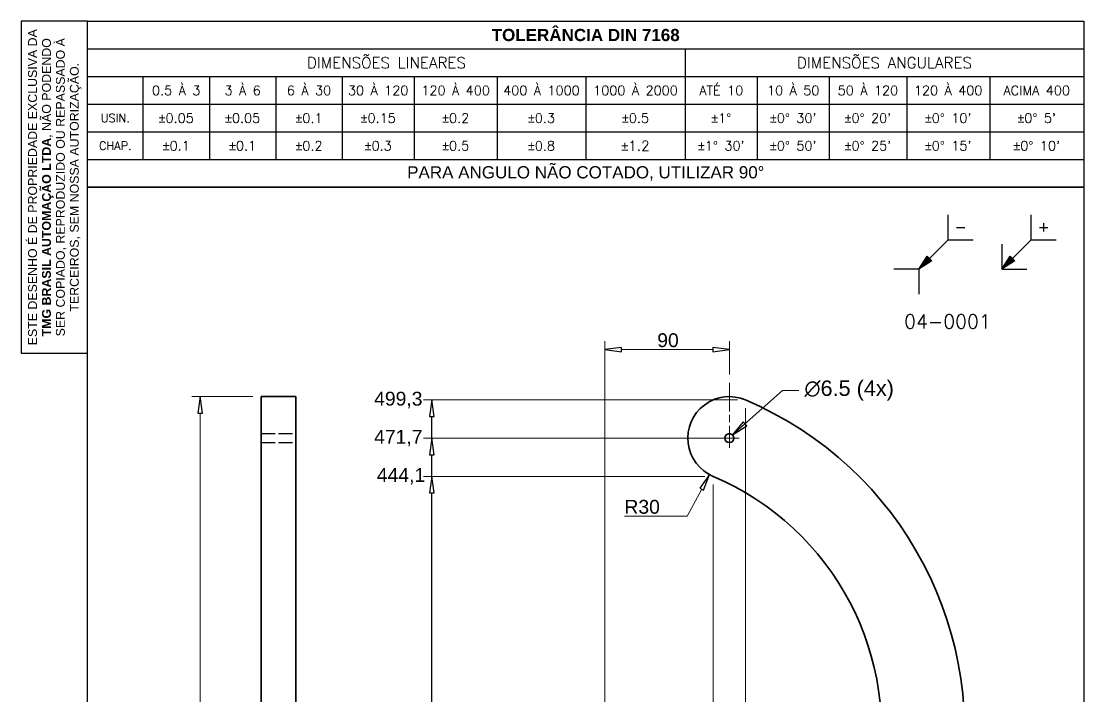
# Model space of a CAD drawing. Header units: millimetres. Extents: x 12 to 820, y 20 to 1168.
# Drawn here: x 52 to 820, y 680 to 1168 of the extents above; entities that cross this region are included whole.
import ezdxf

# ---------------------------------------------------------------- set-up
doc = ezdxf.new("R2010")
doc.units = ezdxf.units.MM
doc.header["$LTSCALE"] = 4
doc.linetypes.add('CHAIN', pattern=[0.7087, 0.4724, -0.0591, 0.1181, -0.0591])
doc.linetypes.add('DASHED', pattern=[0.2067, 0.1654, -0.0413])
for name, color, linetype, lineweight in [('BORDA', 7, 'Continuous', 25), ('Centro(TMG-1)', 7, 'Continuous', 18), ('COTAS', 7, 'Continuous', 25), ('Quote(TMG-1)', 7, 'Continuous', 25), ('Spigoli nascosti(TMG-1)', 7, 'DASHED', 25), ('Spigoli visibili(TMG-1)', 7, 'Continuous', 35)]:
    doc.layers.add(name, color=color, linetype=linetype, lineweight=lineweight)
doc.layers.add('CONTORNO', color=1, linetype='Continuous', lineweight=50, true_color=0xff0000)
doc.layers.add('HACHURA', color=7, linetype='Continuous', lineweight=9, true_color=0xff8000)
doc.styles.add('SELGRON - COTAS', font='arial.ttf')
doc.styles.add('SELGRON - LEGENDA', font='Simplex.shx')
doc.styles.add('Text Style54', font='')
doc.styles.add('TMG', font='arial.ttf')
doc.styles.get('Text Style54').set_extended_font_data('Arial', bold=True)
doc.dimstyles.new('Selgron$7', dxfattribs={"dimscale": 4, "dimtxt": 2.8, "dimasz": 3, "dimexe": 3, "dimexo": 1, "dimgap": 1, "dimtad": 1, "dimtoh": 1, "dimdec": 1, "dimrnd": 1e-08, "dimdsep": 46, "dimtxsty": 'SELGRON - COTAS', "dimblk": 'Filled-1', "dimcen": 0.09, "dimdle": 12, "dimclrd": 7, "dimclre": 256, "dimclrt": 7, "dimazin": 3, "dimtfac": 0.678571, "dimtmove": 0, "dimatfit": 3, "dimldrblk": 'Filled-1', "dimfxl": 0, "dimtolj": 1, "dimlwd": 0, "dimlwe": 25, "dimarcsym": 0})
doc.dimstyles.new('tmg-quote', dxfattribs={"dimscale": 4, "dimtxt": 2.5, "dimasz": 3, "dimexe": 1.5, "dimexo": 1.5, "dimgap": 0.4, "dimtad": 1, "dimtoh": 1, "dimrnd": 1e-08, "dimtxsty": 'TMG', "dimblk": 'Empty-1', "dimcen": 0.09, "dimdle": 4, "dimclrd": 7, "dimclre": 7, "dimclrt": 7, "dimazin": 2, "dimtfac": 1, "dimtdec": 3, "dimtmove": 0, "dimatfit": 3, "dimldrblk": 'CLOSEDBLANK', "dimfxl": 0, "dimtolj": 1, "dimlwd": 15, "dimlwe": 15, "dimarcsym": 0})

# ---------------------------------------------------------------- blocks, each defined once
blk = doc.blocks.new('Borders BORDA A4')
at = {"layer": 'HACHURA'}
for points in [[(175.2, 247.2), (177.53, 248.68), (176.68, 249.53)], [(190.2, 247.2), (192.53, 248.68), (191.68, 249.53)]]:
    blk.add_hatch(color=7, dxfattribs=at).paths.add_polyline_path(points)
at = {"layer": 'BORDA', "lineweight": 30}
for p, q in [((25, 292), (13, 292)), ((13, 292), (13, 232)), ((25, 292), (205, 292)), ((25, 5), (25, 292)), ((25, 292), (205, 292)), ((25, 262), (25, 292)), ((25, 232), (25, 292)), ((205, 292), (205, 5)), ((205, 292), (205, 262)), ((25, 287), (205, 287)), ((133, 287), (133, 267)), ((25, 282), (205, 282)), ((35, 282), (35, 267)), ((47, 282), (47, 267)), ((59, 282), (59, 267)), ((71, 282), (71, 267)), ((84, 282), (84, 267)), ((99, 282), (99, 267)), ((115, 282), (115, 267)), ((146, 282), (146, 267)), ((159, 282), (159, 267)), ((173, 282), (173, 267)), ((188, 282), (188, 267)), ((25, 277), (205, 277)), ((25, 272), (205, 272)), ((25, 267), (205, 267)), ((205, 262), (25, 262)), ((25, 262), (205, 262)), ((13, 232), (25, 232))]:
    blk.add_line(p, q, dxfattribs=at)
at = {"layer": 'BORDA'}
for p, q in [((180.5, 252.5), (180.5, 257)), ((195.5, 252.5), (195.5, 257)), ((197.75, 255.5), (197.75, 254)), ((182, 254.75), (183.5, 254.75)), ((197, 254.75), (198.5, 254.75)), ((175.2, 247.2), (180.5, 252.5)), ((180.5, 252.5), (185, 252.5)), ((190.2, 247.2), (195.5, 252.5)), ((190.2, 251.7), (190.2, 247.2)), ((195.5, 252.5), (200, 252.5)), ((175.2, 247.2), (176.68, 249.53)), ((177.53, 248.68), (175.2, 247.2)), ((176.68, 249.53), (177.53, 248.68)), ((190.2, 247.2), (191.68, 249.53)), ((192.53, 248.68), (190.2, 247.2)), ((191.68, 249.53), (192.53, 248.68)), ((175.2, 247.2), (170.7, 247.2)), ((175.2, 247.2), (175.2, 242.7)), ((190.2, 247.2), (194.7, 247.2))]:
    blk.add_line(p, q, dxfattribs=at)
at = {"layer": 'CONTORNO', "color": 7, "insert": (19.06, 262), "char_height": 1.6, "width": 57.868, "attachment_point": 5, "rotation": 90, "line_spacing_factor": 0.944222, "style": 'SELGRON - LEGENDA'}
blk.add_mtext('\\fArial|b0|i0;\\H1.6000;ESTE DESENHO É DE PROPRIEDADE EXCLUSIVA DA \\fArial|b1|i0;\\H1.6000;TMG BRASIL AUTOMAÇÃO LTDA\\fArial|b0|i0;\\H1.6000;, NÃO PODENDO SER COPIADO, REPRODUZIDO OU REPASSADO À TERCEIROS, SEM NOSSA AUTORIZAÇÃO.', dxfattribs=at)
at = {"layer": 'CONTORNO', "color": 7, "attachment_point": 5, "style": 'SELGRON - LEGENDA'}
for s, insert, char_height in [('\\fArial|b1|i0;\\H2.2000;TOLERÂNCIA DIN 7168', (115, 289.5), 2.2), ('\\FSimplex|b0|i0;\\H2.0000;DIMENSÕES LINEARES', (79, 284.5), 2), ('\\FSimplex|b0|i0;\\H2.0000;DIMENSÕES ANGULARES', (169, 284.5), 2), ('\\FSimplex|b0|i0;\\H1.7000;0.5 À 3', (41, 279.5), 1.7), ('\\FSimplex|b0|i0;\\H1.7000;3 À 6', (53, 279.5), 1.7), ('\\FSimplex|b0|i0;\\H1.7000;6 À 30', (65, 279.5), 1.7), ('\\FSimplex|b0|i0;\\H1.7000;30 À 120', (77.5, 279.5), 1.7), ('\\FSimplex|b0|i0;\\H1.7000;120 À 400', (91.5, 279.5), 1.7), ('\\FSimplex|b0|i0;\\H1.7000;400 À 1000', (107, 279.5), 1.7), ('\\FSimplex|b0|i0;\\H1.7000;1000 À 2000', (124, 279.5), 1.7), ('\\FSimplex|b0|i0;\\H1.7000;ATÉ 10', (139.5, 279.5), 1.7), ('\\FSimplex|b0|i0;\\H1.7000;10 À 50', (152.5, 279.5), 1.7), ('\\FSimplex|b0|i0;\\H1.7000;50 À 120', (166, 279.5), 1.7), ('\\FSimplex|b0|i0;\\H1.7000;120 À 400', (180.5, 279.5), 1.7), ('\\FSimplex|b0|i0;\\H1.7000;ACIMA 400', (196.5, 279.5), 1.7), ('\\FSimplex|b0|i0;\\H1.5000;USIN.', (30, 274.5), 1.5), ('\\fAIGDT|b0|i0;\\H1.7000;`\\FSimplex|b0|i0;\\H1.7000;0.05', (41, 274.5), 1.7), ('\\fAIGDT|b0|i0;\\H1.7000;`\\FSimplex|b0|i0;\\H1.7000;0.05', (53, 274.5), 1.7), ('\\fAIGDT|b0|i0;\\H1.7000;`\\FSimplex|b0|i0;\\H1.7000;0.1', (65, 274.5), 1.7), ('\\fAIGDT|b0|i0;\\H1.7000;`\\FSimplex|b0|i0;\\H1.7000;0.15', (77.5, 274.5), 1.7), ('\\fAIGDT|b0|i0;\\H1.7000;`\\FSimplex|b0|i0;\\H1.7000;0.2', (91.5, 274.5), 1.7), ('\\fAIGDT|b0|i0;\\H1.7000;`\\FSimplex|b0|i0;\\H1.7000;0.3', (107, 274.5), 1.7), ('\\fAIGDT|b0|i0;\\H1.7000;`\\FSimplex|b0|i0;\\H1.7000;0.5', (124, 274.5), 1.7), ('\\fAIGDT|b0|i0;\\H1.7000;`\\FSimplex|b0|i0;\\H1.7000;1\\fAIGDT|b0|i0;\\H1.7000;~', (139.5, 274.5), 1.7), ("\\fAIGDT|b0|i0;\\H1.7000;`\\FSimplex|b0|i0;\\H1.7000;0\\fAIGDT|b0|i0;\\H1.7000;~\\FSimplex|b0|i0;\\H1.7000; 30'", (152.5, 274.5), 1.7), ("\\fAIGDT|b0|i0;\\H1.7000;`\\FSimplex|b0|i0;\\H1.7000;0\\fAIGDT|b0|i0;\\H1.7000;~\\FSimplex|b0|i0;\\H1.7000; 20'", (166, 274.5), 1.7), ("\\fAIGDT|b0|i0;\\H1.7000;`\\FSimplex|b0|i0;\\H1.7000;0\\fAIGDT|b0|i0;\\H1.7000;~\\FSimplex|b0|i0;\\H1.7000; 10'", (180.5, 274.5), 1.7), ("\\fAIGDT|b0|i0;\\H1.7000;`\\FSimplex|b0|i0;\\H1.7000;0\\fAIGDT|b0|i0;\\H1.7000;~\\FSimplex|b0|i0;\\H1.7000; 5'", (196.5, 274.5), 1.7), ('\\FSimplex|b0|i0;\\H1.5000;CHAP.', (30, 269.5), 1.5), ('\\fAIGDT|b0|i0;\\H1.7000;`\\FSimplex|b0|i0;\\H1.7000;0.1', (41, 269.5), 1.7), ('\\fAIGDT|b0|i0;\\H1.7000;`\\FSimplex|b0|i0;\\H1.7000;0.1', (53, 269.5), 1.7), ('\\fAIGDT|b0|i0;\\H1.7000;`\\FSimplex|b0|i0;\\H1.7000;0.2', (65, 269.5), 1.7), ('\\fAIGDT|b0|i0;\\H1.7000;`\\FSimplex|b0|i0;\\H1.7000;0.3', (77.5, 269.5), 1.7), ('\\fAIGDT|b0|i0;\\H1.7000;`\\FSimplex|b0|i0;\\H1.7000;0.5', (91.5, 269.5), 1.7), ('\\fAIGDT|b0|i0;\\H1.7000;`\\FSimplex|b0|i0;\\H1.7000;0.8', (107, 269.5), 1.7), ('\\fAIGDT|b0|i0;\\H1.7000;`\\FSimplex|b0|i0;\\H1.8000;1.2', (124, 269.5), 2.5), ("\\fAIGDT|b0|i0;\\H1.7000;`\\FSimplex|b0|i0;\\H1.7000;1\\fAIGDT|b0|i0;\\H1.7000;~\\FSimplex|b0|i0;\\H1.7000; 30'", (139.5, 269.5), 1.7), ("\\fAIGDT|b0|i0;\\H1.7000;`\\FSimplex|b0|i0;\\H1.7000;0\\fAIGDT|b0|i0;\\H1.7000;~\\FSimplex|b0|i0;\\H1.7000; 50'", (152.5, 269.5), 1.7), ("\\fAIGDT|b0|i0;\\H1.7000;`\\FSimplex|b0|i0;\\H1.7000;0\\fAIGDT|b0|i0;\\H1.7000;~\\FSimplex|b0|i0;\\H1.7000; 25'", (166, 269.5), 1.7), ("\\fAIGDT|b0|i0;\\H1.7000;`\\FSimplex|b0|i0;\\H1.7000;0\\fAIGDT|b0|i0;\\H1.7000;~\\FSimplex|b0|i0;\\H1.7000; 15'", (180.5, 269.5), 1.7), ("\\fAIGDT|b0|i0;\\H1.7000;`\\FSimplex|b0|i0;\\H1.7000;0\\fAIGDT|b0|i0;\\H1.7000;~\\FSimplex|b0|i0;\\H1.7000; 10'", (196.5, 269.5), 1.7), ('\\fArial|b0|i0;\\H2.2000;PARA ANGULO NÃO COTADO, UTILIZAR 90\\fAIGDT|b0|i0;\\H2.2000;~', (115, 264.5), 2.2)]:
    blk.add_mtext(s, dxfattribs=dict(at, insert=insert, char_height=char_height))
at = {"layer": 'CONTORNO', "color": 7, "style": 'Text Style54'}
blk.add_attdef('STOCK_NUMBER_001', (6.97, 138.58), '', height=4, rotation=90, dxfattribs=at)
blk = doc.blocks.new('Empty-1')
at = {"color": 0}
for p, q in [((0, 0), (-1, 0.133)), ((-1, 0.133), (-1, -0.133)), ((-1, -0.133), (0, 0))]:
    blk.add_line(p, q, dxfattribs=at)
blk = doc.blocks.new('*D13')
at = {"layer": 'Defpoints', "color": 0, "linetype": 'Continuous', "transparency": 16777216}
for p in [(563.87, 866.62), (549.56, 840.26)]:
    blk.add_point(p, dxfattribs=at)
at = {"layer": 'Quote(TMG-1)', "color": 7, "linetype": 'Continuous', "lineweight": 15, "transparency": 16777216}
for p, q in [((533.24, 810.18), (543.84, 829.71)), ((487.99, 810.18), (533.24, 810.18))]:
    blk.add_line(p, q, dxfattribs=at)
at = {"layer": 'Quote(TMG-1)', "color": 7, "linetype": 'Continuous', "lineweight": 15, "transparency": 16777216, "xscale": 12, "yscale": 12, "zscale": 12, "rotation": 61.5144655417336}
blk.add_blockref('Empty-1', (549.56, 840.26), dxfattribs=at)
at = {"layer": 'Quote(TMG-1)', "color": 7, "linetype": 'Continuous', "lineweight": 18, "transparency": 16777216, "insert": (487.99, 822), "char_height": 10, "attachment_point": 1, "style": 'TMG'}
blk.add_mtext('\\A1;R30', dxfattribs=at)
blk = doc.blocks.new('_ClosedBlank')
at = {"color": 0, "linetype": 'ByBlock', "lineweight": -2}
for p, q in [((-1, 0.167), (0, 0)), ((-1, 0.167), (-1, -0.167)), ((0, 0), (-1, -0.167))]:
    blk.add_line(p, q, dxfattribs=at)
blk = doc.blocks.new('*D21')
at = {"layer": 'Defpoints', "color": 0, "linetype": 'Continuous', "transparency": 16777216}
for p in [(552.13, 839.02), (473.87, 394.96), (552.13, 330.87)]:
    blk.add_point(p, dxfattribs=at)
at = {"layer": 'Quote(TMG-1)', "color": 7, "linetype": 'Continuous', "lineweight": 15, "transparency": 16777216}
blk.add_line((552.13, 833.02), (552.13, 330.87), dxfattribs=at)
at = {"layer": 'Quote(TMG-1)', "color": 7, "linetype": 'Continuous', "lineweight": 18, "transparency": 16777216, "insert": (552.13, 295.62), "char_height": 10, "attachment_point": 4, "rotation": 90, "style": 'TMG'}
blk.add_mtext('\\A1;78,26', dxfattribs=at)
blk = doc.blocks.new('*D22')
at = {"layer": 'Defpoints', "color": 0, "linetype": 'Continuous', "transparency": 16777216}
for p in [(575.61, 894.23), (473.87, 394.96), (645.09, 330.87)]:
    blk.add_point(p, dxfattribs=at)
at = {"layer": 'Quote(TMG-1)', "color": 7, "linetype": 'Continuous', "lineweight": 15, "transparency": 16777216}
for p, q in [((575.61, 888.23), (575.61, 378.87)), ((575.61, 378.87), (645.09, 354.87)), ((645.09, 354.87), (645.09, 330.87))]:
    blk.add_line(p, q, dxfattribs=at)
at = {"layer": 'Quote(TMG-1)', "color": 7, "linetype": 'Continuous', "lineweight": 18, "transparency": 16777216, "insert": (645.09, 296.47), "char_height": 10, "attachment_point": 4, "rotation": 90, "style": 'TMG'}
blk.add_mtext('\\A1;101,7', dxfattribs=at)
blk = doc.blocks.new('*D30')
at = {"layer": 'Defpoints', "color": 0, "linetype": 'Continuous', "transparency": 16777216}
for p in [(342.81, 839.02), (552.13, 839.02), (473.87, 394.96)]:
    blk.add_point(p, dxfattribs=at)
at = {"layer": 'Quote(TMG-1)', "color": 7, "linetype": 'Continuous', "lineweight": 15, "transparency": 16777216}
blk.add_line((546.13, 839.02), (342.81, 839.02), dxfattribs=at)
at = {"layer": 'Quote(TMG-1)', "color": 7, "linetype": 'Continuous', "lineweight": 18, "transparency": 16777216, "insert": (309, 839.02), "char_height": 10, "attachment_point": 4, "style": 'TMG'}
blk.add_mtext('\\A1;444,1', dxfattribs=at)
blk = doc.blocks.new('*D31')
at = {"layer": 'Defpoints', "color": 0, "linetype": 'Continuous', "transparency": 16777216}
for p in [(342.81, 866.62), (563.87, 866.62), (473.87, 394.96)]:
    blk.add_point(p, dxfattribs=at)
at = {"layer": 'Quote(TMG-1)', "color": 7, "linetype": 'Continuous', "lineweight": 15, "transparency": 16777216}
blk.add_line((557.87, 866.62), (342.81, 866.62), dxfattribs=at)
at = {"layer": 'Quote(TMG-1)', "color": 7, "linetype": 'Continuous', "lineweight": 18, "transparency": 16777216, "insert": (307.07, 866.62), "char_height": 10, "attachment_point": 4, "style": 'TMG'}
blk.add_mtext('\\A1;471,7', dxfattribs=at)
blk = doc.blocks.new('*D32')
at = {"layer": 'Defpoints', "color": 0, "linetype": 'Continuous', "transparency": 16777216}
for p in [(342.81, 894.23), (575.61, 894.23), (473.87, 394.96)]:
    blk.add_point(p, dxfattribs=at)
at = {"layer": 'Quote(TMG-1)', "color": 7, "linetype": 'Continuous', "lineweight": 15, "transparency": 16777216}
blk.add_line((569.61, 894.23), (342.81, 894.23), dxfattribs=at)
at = {"layer": 'Quote(TMG-1)', "color": 7, "linetype": 'Continuous', "lineweight": 18, "transparency": 16777216, "insert": (307.07, 894.23), "char_height": 10, "attachment_point": 4, "style": 'TMG'}
blk.add_mtext('\\A1;499,3', dxfattribs=at)
blk = doc.blocks.new('2dTransSymbol2')
at = {"layer": 'Quote(TMG-1)'}
for p, q in [((87.2, 223.56), (86.8, 220.56)), ((87.6, 220.56), (87.2, 223.56)), ((86.8, 220.56), (87.6, 220.56)), ((87.2, 216.66), (87.2, 220.56)), ((87.2, 216.66), (86.8, 213.66)), ((87.6, 213.66), (87.2, 216.66)), ((86.8, 213.66), (87.6, 213.66)), ((87.2, 209.75), (87.2, 213.66)), ((87.2, 209.75), (86.8, 206.75)), ((87.6, 206.75), (87.2, 209.75)), ((86.8, 206.75), (87.6, 206.75)), ((87.2, 163.74), (87.2, 206.75)), ((87.2, 163.74), (86.8, 160.74)), ((87.6, 160.74), (87.2, 163.74)), ((86.8, 160.74), (87.6, 160.74)), ((87.2, 121.4), (87.2, 160.74)), ((87.2, 121.4), (86.8, 118.4)), ((87.6, 118.4), (87.2, 121.4)), ((86.8, 118.4), (87.6, 118.4)), ((87.2, 115.85), (87.2, 118.4)), ((87.2, 115.85), (86.8, 112.85)), ((87.6, 112.85), (87.2, 115.85)), ((86.8, 112.85), (87.6, 112.85)), ((87.2, 110.07), (87.2, 112.85)), ((87.2, 110.07), (86.8, 107.07)), ((87.6, 107.07), (87.2, 110.07)), ((86.8, 107.07), (87.6, 107.07)), ((87.2, 104.29), (87.2, 107.07)), ((87.2, 104.29), (86.8, 101.29)), ((87.6, 101.29), (87.2, 104.29)), ((86.8, 101.29), (87.6, 101.29)), ((87.2, 101.74), (87.2, 98.74)), ((87.2, 101.29), (87.2, 101.74))]:
    blk.add_line(p, q, dxfattribs=at)
blk.add_circle((87.2, 98.74), 1.5, dxfattribs=at)
blk = doc.blocks.new('*D34')
at = {"layer": 'Defpoints', "color": 0, "linetype": 'Continuous', "transparency": 16777216}
for p in [(563.87, 930.62), (563.87, 906.62), (473.87, 661.96)]:
    blk.add_point(p, dxfattribs=at)
at = {"layer": 'Quote(TMG-1)', "color": 7, "linetype": 'Continuous', "lineweight": 15, "transparency": 16777216}
for p, q in [((473.87, 667.96), (473.87, 936.62)), ((485.87, 930.62), (551.87, 930.62)), ((563.87, 912.62), (563.87, 936.62))]:
    blk.add_line(p, q, dxfattribs=at)
at = {"layer": 'Quote(TMG-1)', "color": 7, "linetype": 'Continuous', "lineweight": 15, "transparency": 16777216, "xscale": 12, "yscale": 12, "zscale": 12, "rotation": 180}
blk.add_blockref('Empty-1', (473.87, 930.62), dxfattribs=at)
at = {"layer": 'Quote(TMG-1)', "color": 7, "linetype": 'Continuous', "lineweight": 15, "transparency": 16777216, "xscale": 12, "yscale": 12, "zscale": 12}
blk.add_blockref('Empty-1', (563.87, 930.62), dxfattribs=at)
at = {"layer": 'Quote(TMG-1)', "color": 7, "linetype": 'Continuous', "lineweight": 18, "transparency": 16777216, "insert": (511.72, 942.44), "char_height": 10, "attachment_point": 1, "style": 'TMG'}
blk.add_mtext('\\A1;90', dxfattribs=at)
blk = doc.blocks.new('*D35')
at = {"layer": 'Defpoints', "color": 0, "linetype": 'Continuous', "transparency": 16777216}
for p in [(225.49, 896.62), (181.34, 394.96), (225.49, 394.96)]:
    blk.add_point(p, dxfattribs=at)
at = {"layer": 'Quote(TMG-1)', "color": 7, "linetype": 'Continuous', "lineweight": 15, "transparency": 16777216}
for p, q in [((219.49, 896.62), (175.34, 896.62)), ((181.34, 884.62), (181.34, 406.96)), ((219.49, 394.96), (175.34, 394.96))]:
    blk.add_line(p, q, dxfattribs=at)
at = {"layer": 'Quote(TMG-1)', "color": 7, "linetype": 'Continuous', "lineweight": 15, "transparency": 16777216, "xscale": 12, "yscale": 12, "zscale": 12}
for p, rotation in [((181.34, 896.62), 90), ((181.34, 394.96), 270)]:
    blk.add_blockref('Empty-1', p, dxfattribs=dict(at, rotation=rotation))
at = {"layer": 'Quote(TMG-1)', "color": 7, "linetype": 'Continuous', "lineweight": 18, "transparency": 16777216, "insert": (167.73, 628.92), "char_height": 10, "attachment_point": 1, "rotation": 90, "style": 'TMG'}
blk.add_mtext('\\A1;501,7', dxfattribs=at)
blk = doc.blocks.new('Filled-1')
at = {"color": 0}
for p, q in [((0, 0), (-1, 0.167)), ((-1, 0.167), (-1, -0.167)), ((-1, 0), (0, 0)), ((-1, -0.167), (0, 0))]:
    blk.add_line(p, q, dxfattribs=at)
at = {"color": 0, "flags": 128}
blk.add_lwpolyline([(-1, -0.167), (0, 0), (-1, 0.167), (-1, -0.167)], dxfattribs=at)
at = {"color": 0}
blk.add_solid([(-1, -0.167), (0, 0), (-1, 0.167), (-1, -0.167)], dxfattribs=at)

msp = doc.modelspace()

# ---------------------------------------------------------------- linework, layer by layer
at = {"layer": 'Centro(TMG-1)', "linetype": 'CHAIN', "ltscale": 10.935515}
for p, q in [((563.8692, 906.624), (563.8692, 859.624)), ((570.8692, 866.624), (523.8692, 866.624))]:
    msp.add_line(p, q, dxfattribs=at)
at = {"layer": 'Spigoli nascosti(TMG-1)', "ltscale": 15.118529}
for p, q in [((225.4896, 869.874), (250.4896, 869.874)), ((225.4896, 863.374), (250.4896, 863.374))]:
    msp.add_line(p, q, dxfattribs=at)
at = {"layer": 'Spigoli visibili(TMG-1)'}
for p, q in [((225.4896, 896.624), (225.4896, 894.2319)), ((250.4896, 896.624), (225.4896, 896.624)), ((225.4896, 894.2319), (225.4896, 394.9639)), ((250.4896, 896.624), (250.4896, 894.2319)), ((250.4896, 894.2319), (250.4896, 394.9639))]:
    msp.add_line(p, q, dxfattribs=at)
msp.add_circle((563.8692, 866.624), 3.25, dxfattribs=at)
for centre, radius, start, end in [((473.8692, 654.9639), 260, 270, 66.9643159), ((563.8692, 866.624), 30, 66.9643159, 246.9643159), ((473.8692, 654.9639), 200, 270, 66.9643159)]:
    msp.add_arc(centre, radius, start, end, dxfattribs=at)

# ---------------------------------------------------------------- block references
at = {"xscale": 4, "yscale": 4, "zscale": 4}
msp.add_blockref('Borders BORDA A4', (0, 0), dxfattribs=at)
at = {"layer": 'Quote(TMG-1)', "xscale": 4, "yscale": 4, "zscale": 4}
msp.add_blockref('2dTransSymbol2', (0, 0), dxfattribs=at)

# ---------------------------------------------------------------- texts
at = {"layer": 'CONTORNO', "color": 7, "insert": (690.1888, 950.9189), "char_height": 10, "width": 81.524243, "attachment_point": 4, "style": 'SELGRON - LEGENDA'}
msp.add_mtext('{\\fSimplex|b0|i0;04-0001}', dxfattribs=at)
at = {"layer": 'COTAS', "color": 7, "insert": (618.1291, 901.0702), "char_height": 11.2, "width": 66.236428, "attachment_point": 4, "line_spacing_factor": 0.49, "style": 'SELGRON - COTAS'}
msp.add_mtext('{\\fAIGDT|b0|i0;\\H11.2000;n\\fArial|b0|i0;\\H11.2000;6.5 (4x)}', dxfattribs=at)

# ---------------------------------------------------------------- dimensions: what is measured, and where the dimension line sits
at = {"layer": 'Quote(TMG-1)', "color": 7, "linetype": 'Continuous', "lineweight": 18}
for base, p1, p2, angle, override, picture, middle in [((563.8692, 930.624), (473.8692, 661.9639), (563.8692, 906.624), 180, {"dimgap": 0.4, "dimtoh": 0, "dimdec": 2, "dimtol": 0, "dimlim": 0, "dimtp": 0, "dimtm": 0, "dimtdec": 3, "dimtofl": 0, "dimatfit": 1}, '*D34', (518.8692, 930.624)), ((181.3449, 394.9639), (225.4896, 896.624), (225.4896, 394.9639), 90, {"dimgap": 0.4, "dimtoh": 0, "dimdec": 1, "dimtol": 0, "dimlim": 0, "dimtp": 0, "dimtm": 0, "dimtdec": 3, "dimtofl": 0, "dimatfit": 1}, '*D35', (181.3449, 645.794))]:
    dim = msp.add_linear_dim(base=base, p1=p1, p2=p2, angle=angle, dimstyle='tmg-quote', override=override, dxfattribs=at)
    dim.commit()
    dim.dimension.update_dxf_attribs({"geometry": picture, "text_midpoint": middle, "dimtype": 160})
for feature_location, offset, dtype, override, picture, middle in [((575.6084, 894.2319), (-232.7946, 0), 0, {"dimgap": 0.4, "dimtad": 0, "dimdec": 1, "dimtol": 0, "dimlim": 0, "dimtp": 0, "dimtm": 0, "dimtdec": 3}, '*D32', (324.1401, 894.2319)), ((575.6084, 894.2319), (69.4826, -563.3589), 1, {"dimgap": 0.4, "dimtad": 0, "dimdec": 1, "dimtol": 0, "dimlim": 0, "dimtp": 0, "dimtm": 0, "dimtdec": 3}, '*D22', (645.091, 312.8712)), ((563.8692, 866.624), (-221.0554, 0), 0, {"dimgap": 0.4, "dimtad": 0, "dimdec": 1, "dimtol": 0, "dimlim": 0, "dimtp": 0, "dimtm": 0, "dimtdec": 3}, '*D31', (324.1401, 866.624)), ((552.1301, 839.0162), (-209.3163, 0), 0, {"dimgap": 0.4, "dimtad": 0, "dimdec": 1, "dimtol": 0, "dimlim": 0, "dimtp": 0, "dimtm": 0, "dimtdec": 3}, '*D30', (325.1053, 839.0162)), ((552.1301, 839.0162), (0, -508.1432), 1, {"dimgap": 0.4, "dimtad": 0, "dimdec": 2, "dimtol": 0, "dimlim": 0, "dimtp": 0, "dimtm": 0, "dimtdec": 1}, '*D21', (552.1301, 312.4449))]:
    dim = msp.add_ordinate_dim(feature_location=feature_location, offset=offset, dtype=dtype, origin=(473.8692, 394.9639), dimstyle='tmg-quote', override=override, dxfattribs=at)
    dim.commit()
    dim.dimension.update_dxf_attribs({"geometry": picture, "text_midpoint": middle})
dim = msp.add_radius_dim(center=(563.8692, 866.624), mpoint=(549.5611, 840.2559), dimstyle='tmg-quote', override={"dimgap": 0.4, "dimtih": 1, "dimdec": 2, "dimlfac": 1, "dimcen": 0, "dimtol": 0, "dimlim": 0, "dimtp": 0, "dimtm": 0, "dimtdec": 3, "dimtofl": 0}, dxfattribs=at)
dim.commit()
dim.dimension.update_dxf_attribs({"geometry": '*D13', "text_midpoint": (499.9233, 810.1802), "dimtype": 164})

# ---------------------------------------------------------------- leaders
at = {"layer": 'COTAS', "color": 7, "linetype": 'Continuous', "lineweight": 5, "annotation_type": 0, "has_hookline": 1, "hookline_direction": 0, "text_width": 64.5758}
msp.add_leader([(566.1673, 868.9221), (602.1291, 901.0702), (614.1291, 901.0702)], dimstyle='Selgron$7', override={"dimtad": 0}, dxfattribs=at)

doc.saveas('drawing.dxf')
